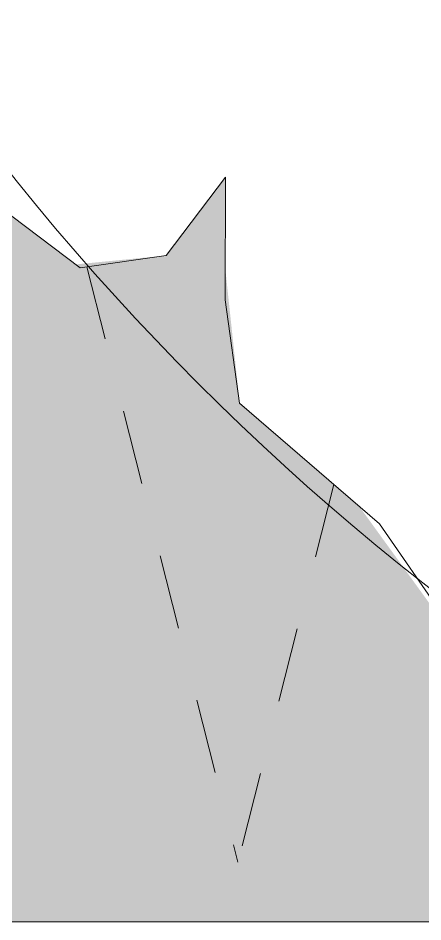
# Model space of a CAD drawing. Header units: metres. Extents: x 3856 to 4207, y -1118 to -691.
# Drawn here: x 4005.912 to 4006.455, y -967.227 to -966.015 of the extents above; entities that cross this region are included whole.
import ezdxf

# ---------------------------------------------------------------- set-up
doc = ezdxf.new("R2010")
doc.units = ezdxf.units.M
doc.linetypes.add('Trazo', pattern=[0.006, 0.003, -0.003])
for name, color, linetype, lineweight in [('_Hidden Lines_', 7, 'Trazo', 9), ('Parking', 7, 'Continuous', 9), ('Planting', 7, 'Continuous', 9)]:
    doc.layers.add(name, color=color, linetype=linetype, lineweight=lineweight)

# ---------------------------------------------------------------- blocks, each defined once
blk = doc.blocks.new('M_RPC Árbol - Caducifolio - Chopo de Lombardía - 12_2 metros-V104-IMPLANTACIÓN - KIT COMERCIAL')
at = {"layer": 'Planting'}
for p, q in [((-2.4462, -2.1963), (-2.3668, -2.0911)), ((-2.3668, -2.0911), (-2.3672, -2.2558)), ((-2.6934, -2.1135), (-2.5617, -2.2125)), ((-2.5617, -2.2125), (-2.4462, -2.1963)), ((-2.3672, -2.2558), (-2.3477, -2.3941)), ((-2.3477, -2.3941), (-2.1601, -2.5559)), ((-2.1601, -2.5559), (-2.0714, -2.6846))]:
    blk.add_line(p, q, dxfattribs=at)
blk.add_arc((-0.0275, 0.0085), 3.3603, 180, 360, dxfattribs=at)
blk = doc.blocks.new('Cour Parqueadero verde - 5_00x2_50 p-V1037-IMPLANTACIÓN - KIT COMERCIAL')
at = {"layer": 'Parking', "true_color": 0xc1ce84}
h = blk.add_hatch(color=53, dxfattribs=at)
h.paths.add_polyline_path([(0.9141, -2.5), (0.8769, -2.3626), (0.9633, -2.1388), (1.1383, -2.0437), (1.1947, -1.7789), (1.2454, -1.796), (1.2454, -1.2864), (1.1407, -1.3433), (1.0544, -1.5671), (1.0734, -1.6373), (1.0454, -1.6812), (1.0402, -1.7), (1.0279, -1.7), (0.9009, -1.9022), (0.8279, -2.1814), (0.649, -2.3058), (0.5439, -2.3389), (0.3923, -2.2661), (0.1578, -1.9422), (-0.0023, -1.8042), (-0.0217, -1.6226), (-0.0218, -1.5016), (-0.1008, -1.6063), (-0.222, -1.6182), (-0.3146, -1.5486), (-0.3146, -1.7), (-1.0546, -1.7), (-1.0546, 2.5), (-1.2546, 2.5), (-1.2546, -2.5), (0.8769, -2.5)])
h.paths.add_polyline_path([(0.649, -2.0513), (0.8085, -2.043), (0.8493, -1.8884), (0.7159, -1.8017), (0.5918, -1.9022), (0.6458, -2.043)])
h.paths.add_polyline_path([(1.0454, -1.2324), (1.0983, -1.0679), (1.2454, -0.8489), (1.2353, -0.2726), (1.181, -0.3065), (1.2454, -0.156), (1.2394, 2.5), (1.1599, 2.5), (1.0542, 2.3912), (1.0454, 2.3912), (1.0454, -0.4144), (1.1124, -0.4301), (1.0689, -0.535), (1.0454, -0.5844), (1.0454, -1.0929)])
h.paths.add_polyline_path([(0.3054, -1.1211), (0.3054, 2.3845), (0.213, 2.3435), (0.1169, 2.1889), (0.1299, 2.0967), (0.213, 1.9395), (0.2843, 1.8362), (0.2511, 1.7374), (0.1299, 1.8127), (0.0667, 1.8761), (-0.0228, 1.7575), (-0.1492, 1.8395), (-0.2733, 1.739), (-0.2515, 1.6824), (-0.2903, 1.5673), (-0.3146, 1.5416), (-0.3146, -1.0014), (-0.1677, -0.9723), (-0.1652, -0.9602), (-0.0506, -0.9723), (0.0168, -0.8501), (0.1558, -0.8714), (0.1853, -1.0174), (0.2075, -1.0366)])
h.paths.add_polyline_path([(-0.1672, 2.2177), (-0.1339, 2.3165), (-0.2733, 2.5), (-0.3146, 2.5), (-0.3146, 2.3193), (-0.2693, 2.2739), (-0.1802, 2.2249)])
at = {"layer": '_Hidden Lines_'}
for p in [(-0.2075, -1.6213), (0.1242, -1.9133)]:
    blk.add_line(p, (-0.0046, -2.42), dxfattribs=at)
at = {"layer": 'Parking'}
blk.add_line((-1.2546, -2.5), (0.9141, -2.5), dxfattribs=at)

msp = doc.modelspace()

# ---------------------------------------------------------------- block references
at = {"layer": 'Parking'}
msp.add_blockref('Cour Parqueadero verde - 5_00x2_50 p-V1037-IMPLANTACIÓN - KIT COMERCIAL', (4006.2114, -964.7273), dxfattribs=at)
at = {"layer": 'Planting'}
msp.add_blockref('M_RPC Árbol - Caducifolio - Chopo de Lombardía - 12_2 metros-V104-IMPLANTACIÓN - KIT COMERCIAL', (4008.5568, -964.1374), dxfattribs=at)

doc.saveas('drawing.dxf')
